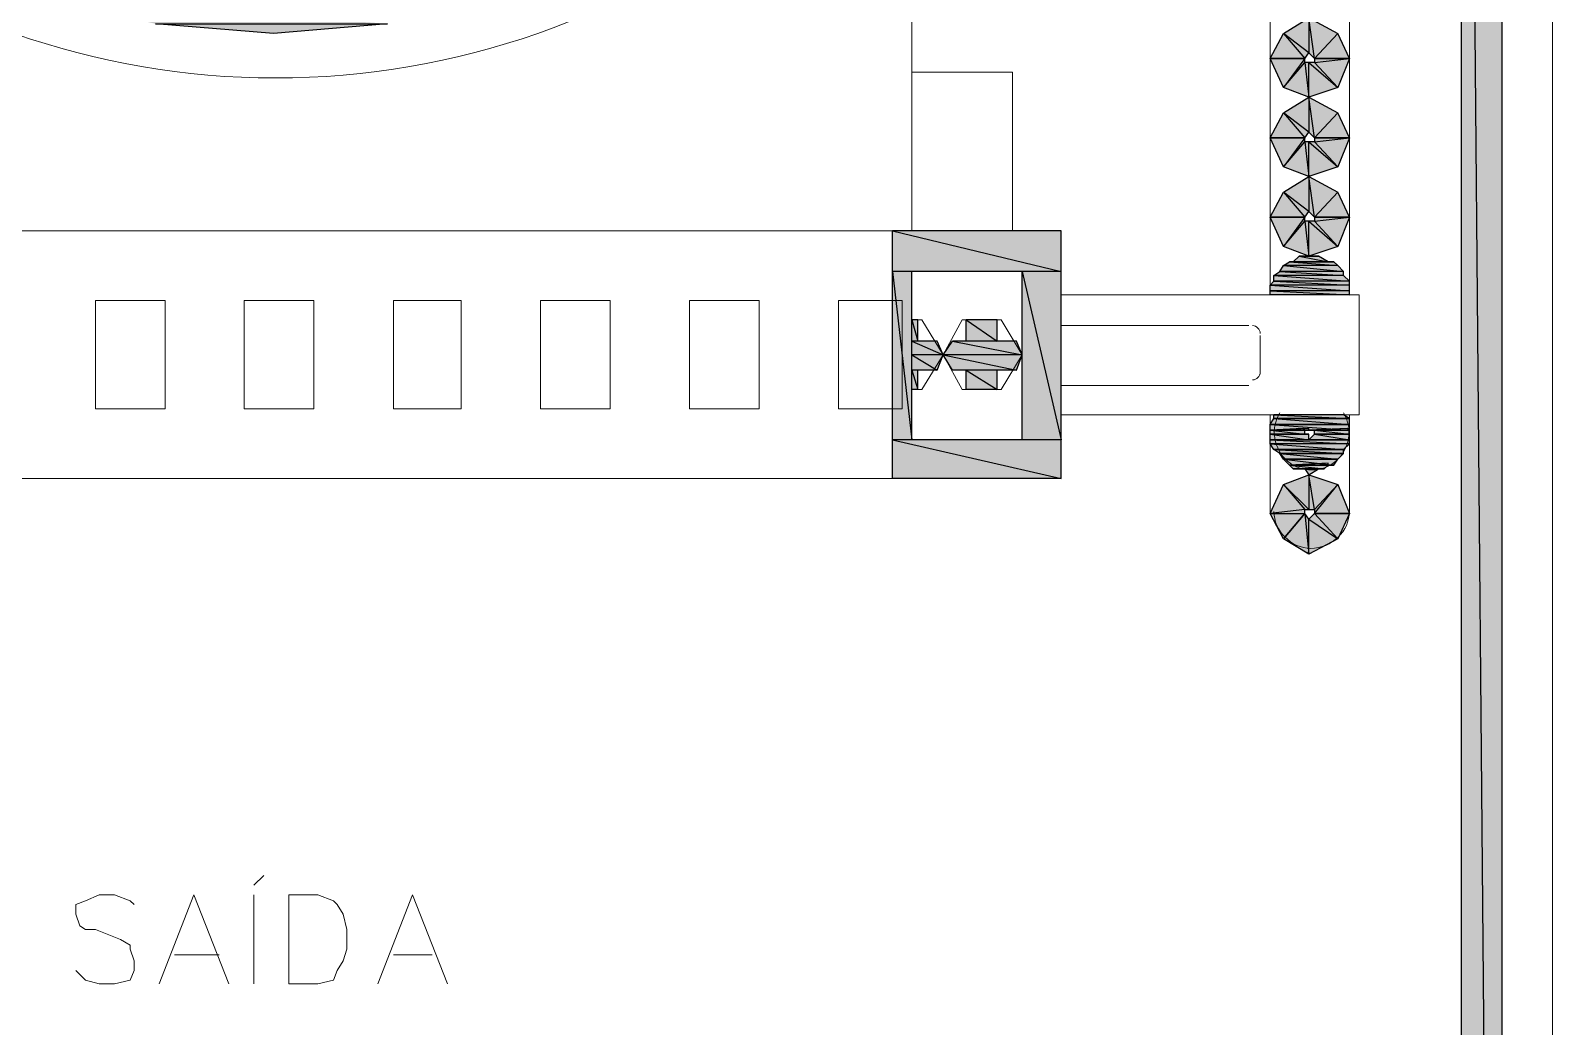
# Model space of a CAD drawing. Header units: millimetres. Extents: x 40 to 176, y -32 to 59.
# Drawn here: x 108.963 to 110.063, y -4.498 to -3.779 of the extents above; entities that cross this region are included whole.
import ezdxf

# ---------------------------------------------------------------- set-up
doc = ezdxf.new("R2010")
doc.units = ezdxf.units.MM
doc.layers.add('15 - Quadro de medição', color=6, linetype='Continuous')

msp = doc.modelspace()

# ---------------------------------------------------------------- hatches: boundary and pattern name
at = {"layer": '15 - Quadro de medição', "true_color": 0x000007}
h = msp.add_hatch(color=7, dxfattribs=at)
h.paths.add_polyline_path([(110.0254, -2.6836), (109.9961, -2.6836), (110.0254, -6.026)])
h.paths.add_polyline_path([(109.9961, -2.6836), (110.0254, -6.026), (109.9961, -6.026)])
h = msp.add_hatch(color=7, dxfattribs=at)
h.paths.add_polyline_path([(108.9737, -3.7563), (109.0533, -3.7745), (109.2209, -3.7745)])
h.paths.add_polyline_path([(109.0533, -3.7745), (109.2209, -3.7745), (109.1385, -3.7814)])
h = msp.add_hatch(color=7, dxfattribs=at)
h.paths.add_polyline_path([(109.9151, -3.7996), (109.9067, -3.7814), (109.8899, -3.7996)])
h.paths.add_polyline_path([(109.9067, -3.7814), (109.8899, -3.7996), (109.8857, -3.7703)])
h.paths.add_polyline_path([(109.8899, -3.7996), (109.8857, -3.7703), (109.8857, -3.7954)])
h.paths.add_polyline_path([(109.8857, -3.7703), (109.8857, -3.7954), (109.8676, -3.7814)])
h.paths.add_polyline_path([(109.8857, -3.7954), (109.8676, -3.7814), (109.883, -3.7996)])
h.paths.add_polyline_path([(109.8676, -3.7814), (109.883, -3.7996), (109.8578, -3.7996)])
h = msp.add_hatch(color=7, dxfattribs=at)
h.paths.add_polyline_path([(109.8578, -3.7996), (109.883, -3.7996), (109.8676, -3.8205)])
h.paths.add_polyline_path([(109.883, -3.7996), (109.8676, -3.8205), (109.883, -3.8024)])
h.paths.add_polyline_path([(109.8676, -3.8205), (109.883, -3.8024), (109.8857, -3.8275)])
h.paths.add_polyline_path([(109.883, -3.8024), (109.8857, -3.8275), (109.8857, -3.8024)])
h.paths.add_polyline_path([(109.8857, -3.8275), (109.8857, -3.8024), (109.9067, -3.8205)])
h.paths.add_polyline_path([(109.8857, -3.8024), (109.9067, -3.8205), (109.8899, -3.8024)])
h.paths.add_polyline_path([(109.9067, -3.8205), (109.8899, -3.8024), (109.9151, -3.7996)])
h.paths.add_polyline_path([(109.8899, -3.8024), (109.9151, -3.7996), (109.8899, -3.7996)])
h = msp.add_hatch(color=7, dxfattribs=at)
h.paths.add_polyline_path([(109.9151, -3.8569), (109.9067, -3.8387), (109.8899, -3.8569)])
h.paths.add_polyline_path([(109.9067, -3.8387), (109.8899, -3.8569), (109.8857, -3.8275)])
h.paths.add_polyline_path([(109.8899, -3.8569), (109.8857, -3.8275), (109.8857, -3.8527)])
h.paths.add_polyline_path([(109.8857, -3.8275), (109.8857, -3.8527), (109.8676, -3.8387)])
h.paths.add_polyline_path([(109.8857, -3.8527), (109.8676, -3.8387), (109.883, -3.8569)])
h.paths.add_polyline_path([(109.8676, -3.8387), (109.883, -3.8569), (109.8578, -3.8569)])
h = msp.add_hatch(color=7, dxfattribs=at)
h.paths.add_polyline_path([(109.8578, -3.8569), (109.883, -3.8569), (109.8676, -3.8778)])
h.paths.add_polyline_path([(109.883, -3.8569), (109.8676, -3.8778), (109.883, -3.8597)])
h.paths.add_polyline_path([(109.8676, -3.8778), (109.883, -3.8597), (109.8857, -3.8848)])
h.paths.add_polyline_path([(109.883, -3.8597), (109.8857, -3.8848), (109.8857, -3.8597)])
h.paths.add_polyline_path([(109.8857, -3.8848), (109.8857, -3.8597), (109.9067, -3.8778)])
h.paths.add_polyline_path([(109.8857, -3.8597), (109.9067, -3.8778), (109.8899, -3.8597)])
h.paths.add_polyline_path([(109.9067, -3.8778), (109.8899, -3.8597), (109.9151, -3.8569)])
h.paths.add_polyline_path([(109.8899, -3.8597), (109.9151, -3.8569), (109.8899, -3.8569)])
h = msp.add_hatch(color=7, dxfattribs=at)
h.paths.add_polyline_path([(109.9151, -3.9141), (109.9067, -3.896), (109.8899, -3.9141)])
h.paths.add_polyline_path([(109.9067, -3.896), (109.8899, -3.9141), (109.8857, -3.8848)])
h.paths.add_polyline_path([(109.8899, -3.9141), (109.8857, -3.8848), (109.8857, -3.9099)])
h.paths.add_polyline_path([(109.8857, -3.8848), (109.8857, -3.9099), (109.8676, -3.896)])
h.paths.add_polyline_path([(109.8857, -3.9099), (109.8676, -3.896), (109.883, -3.9141)])
h.paths.add_polyline_path([(109.8676, -3.896), (109.883, -3.9141), (109.8578, -3.9141)])
h = msp.add_hatch(color=7, dxfattribs=at)
h.paths.add_polyline_path([(109.8578, -3.9141), (109.883, -3.9141), (109.8676, -3.9351)])
h.paths.add_polyline_path([(109.883, -3.9141), (109.8676, -3.9351), (109.883, -3.9169)])
h.paths.add_polyline_path([(109.8676, -3.9351), (109.883, -3.9169), (109.8857, -3.9421)])
h.paths.add_polyline_path([(109.883, -3.9169), (109.8857, -3.9421), (109.8857, -3.9169)])
h.paths.add_polyline_path([(109.8857, -3.9421), (109.8857, -3.9169), (109.9067, -3.9351)])
h.paths.add_polyline_path([(109.8857, -3.9169), (109.9067, -3.9351), (109.8899, -3.9169)])
h.paths.add_polyline_path([(109.9067, -3.9351), (109.8899, -3.9169), (109.9151, -3.9141)])
h.paths.add_polyline_path([(109.8899, -3.9169), (109.9151, -3.9141), (109.8899, -3.9141)])
h = msp.add_hatch(color=7, dxfattribs=at)
h.paths.add_polyline_path([(109.707, -3.9239), (109.5854, -3.9239), (109.707, -3.9532)])
h.paths.add_polyline_path([(109.5854, -3.9239), (109.707, -3.9532), (109.5854, -3.9532)])
h = msp.add_hatch(color=7, dxfattribs=at)
h.paths.add_polyline_path([(109.9039, -3.9463), (109.8718, -3.9463), (109.9067, -3.949)])
h.paths.add_polyline_path([(109.8718, -3.9463), (109.9067, -3.949), (109.8676, -3.949)])
h = msp.add_hatch(color=7, dxfattribs=at)
h.paths.add_polyline_path([(109.8927, -3.9421), (109.8788, -3.9421), (109.8997, -3.9463)])
h.paths.add_polyline_path([(109.8788, -3.9421), (109.8997, -3.9463), (109.8746, -3.9463)])
h = msp.add_hatch(color=7, dxfattribs=at)
h.paths.add_polyline_path([(109.5994, -3.9532), (109.5854, -3.9532), (109.5994, -4.0748)])
h.paths.add_polyline_path([(109.5854, -3.9532), (109.5994, -4.0748), (109.5854, -4.0748)])
h = msp.add_hatch(color=7, dxfattribs=at)
h.paths.add_polyline_path([(109.707, -3.9532), (109.679, -3.9532), (109.707, -4.0748)])
h.paths.add_polyline_path([(109.679, -3.9532), (109.707, -4.0748), (109.679, -4.0748)])
h = msp.add_hatch(color=7, dxfattribs=at)
h.paths.add_polyline_path([(109.9109, -3.9532), (109.8648, -3.9532), (109.9109, -3.956)])
h.paths.add_polyline_path([(109.8648, -3.9532), (109.9109, -3.956), (109.8606, -3.956)])
h = msp.add_hatch(color=7, dxfattribs=at)
h.paths.add_polyline_path([(109.9109, -3.956), (109.8606, -3.956), (109.9151, -3.9602)])
h.paths.add_polyline_path([(109.8606, -3.956), (109.9151, -3.9602), (109.8606, -3.9602)])
h = msp.add_hatch(color=7, dxfattribs=at)
h.paths.add_polyline_path([(109.9067, -3.949), (109.8676, -3.949), (109.9109, -3.9532)])
h.paths.add_polyline_path([(109.8676, -3.949), (109.9109, -3.9532), (109.8648, -3.9532)])
h = msp.add_hatch(color=7, dxfattribs=at)
h.paths.add_polyline_path([(109.9151, -3.9602), (109.8606, -3.9602), (109.9151, -3.963)])
h.paths.add_polyline_path([(109.8606, -3.9602), (109.9151, -3.963), (109.8578, -3.963)])
h = msp.add_hatch(color=7, dxfattribs=at)
h.paths.add_polyline_path([(109.9151, -3.963), (109.8578, -3.963), (109.9151, -3.9672)])
h.paths.add_polyline_path([(109.8578, -3.963), (109.9151, -3.9672), (109.8578, -3.9672)])
h = msp.add_hatch(color=7, dxfattribs=at)
h.paths.add_polyline_path([(109.9151, -3.9672), (109.8578, -3.9672), (109.9151, -3.97)])
h.paths.add_polyline_path([(109.8578, -3.9672), (109.9151, -3.97), (109.8578, -3.97)])
h = msp.add_hatch(color=7, dxfattribs=at)
h.paths.add_polyline_path([(109.6036, -3.9882), (109.5994, -3.9882), (109.6036, -4.0035)])
h.paths.add_polyline_path([(109.5994, -3.9882), (109.6036, -4.0035), (109.5994, -4.0035)])
h = msp.add_hatch(color=7, dxfattribs=at)
h.paths.add_polyline_path([(109.6609, -3.9882), (109.6385, -3.9882), (109.6609, -4.0035)])
h.paths.add_polyline_path([(109.6385, -3.9882), (109.6609, -4.0035), (109.6385, -4.0035)])
h = msp.add_hatch(color=7, dxfattribs=at)
h.paths.add_polyline_path([(109.6176, -4.0035), (109.5994, -4.0035), (109.6218, -4.0133)])
h.paths.add_polyline_path([(109.5994, -4.0035), (109.6218, -4.0133), (109.5994, -4.0133)])
h = msp.add_hatch(color=7, dxfattribs=at)
h.paths.add_polyline_path([(109.6748, -4.0035), (109.6287, -4.0035), (109.679, -4.0133)])
h.paths.add_polyline_path([(109.6287, -4.0035), (109.679, -4.0133), (109.6218, -4.0133)])
h = msp.add_hatch(color=7, dxfattribs=at)
h.paths.add_polyline_path([(109.6218, -4.0133), (109.5994, -4.0133), (109.6176, -4.0245)])
h.paths.add_polyline_path([(109.5994, -4.0133), (109.6176, -4.0245), (109.5994, -4.0245)])
h = msp.add_hatch(color=7, dxfattribs=at)
h.paths.add_polyline_path([(109.679, -4.0133), (109.6218, -4.0133), (109.6748, -4.0245)])
h.paths.add_polyline_path([(109.6218, -4.0133), (109.6748, -4.0245), (109.6287, -4.0245)])
h = msp.add_hatch(color=7, dxfattribs=at)
h.paths.add_polyline_path([(109.6036, -4.0245), (109.5994, -4.0245), (109.6036, -4.0384)])
h.paths.add_polyline_path([(109.5994, -4.0245), (109.6036, -4.0384), (109.5994, -4.0384)])
h = msp.add_hatch(color=7, dxfattribs=at)
h.paths.add_polyline_path([(109.6609, -4.0245), (109.6385, -4.0245), (109.6609, -4.0384)])
h.paths.add_polyline_path([(109.6385, -4.0245), (109.6609, -4.0384), (109.6385, -4.0384)])
h = msp.add_hatch(color=7, dxfattribs=at)
h.paths.add_polyline_path([(109.9109, -4.0566), (109.8606, -4.0566), (109.9151, -4.0594)])
h.paths.add_polyline_path([(109.8606, -4.0566), (109.9151, -4.0594), (109.8606, -4.0594)])
h.paths.add_polyline_path([(109.9151, -4.0594), (109.8606, -4.0594)])
h.paths.add_polyline_path([(109.8606, -4.0594), (109.9151, -4.0594), (109.9137, -4.0594)])
h = msp.add_hatch(color=7, dxfattribs=at)
h.paths.add_polyline_path([(109.9151, -4.0594), (109.8606, -4.0594), (109.9151, -4.0636)])
h.paths.add_polyline_path([(109.8606, -4.0594), (109.9151, -4.0636), (109.8578, -4.0636)])
h.paths.add_polyline_path([(109.9151, -4.0636), (109.8578, -4.0636)])
h.paths.add_polyline_path([(109.8578, -4.0636), (109.9151, -4.0636), (109.9137, -4.0636)])
h = msp.add_hatch(color=7, dxfattribs=at)
h.paths.add_polyline_path([(109.9151, -4.0636), (109.8578, -4.0636), (109.9151, -4.0678)])
h.paths.add_polyline_path([(109.8578, -4.0636), (109.9151, -4.0678), (109.8578, -4.0678)])
h = msp.add_hatch(color=7, dxfattribs=at)
h.paths.add_polyline_path([(109.8578, -4.0678), (109.8857, -4.0678), (109.8857, -4.0664)])
h.paths.add_polyline_path([(109.8857, -4.0678), (109.8857, -4.0664), (109.8578, -4.0678)])
h = msp.add_hatch(color=7, dxfattribs=at)
h.paths.add_polyline_path([(109.8578, -4.0678), (109.8857, -4.0678), (109.8857, -4.0664)])
h.paths.add_polyline_path([(109.8857, -4.0678), (109.8857, -4.0664), (109.8578, -4.0678)])
h = msp.add_hatch(color=7, dxfattribs=at)
h.paths.add_polyline_path([(109.8578, -4.0678), (109.8857, -4.0678), (109.8857, -4.0664)])
h.paths.add_polyline_path([(109.8857, -4.0678), (109.8857, -4.0664), (109.8578, -4.0678)])
h = msp.add_hatch(color=7, dxfattribs=at)
h.paths.add_polyline_path([(109.883, -4.0678), (109.8816, -4.0664), (109.8578, -4.0678)])
h.paths.add_polyline_path([(109.883, -4.0678), (109.8578, -4.0678), (109.8857, -4.0678)])
h = msp.add_hatch(color=7, dxfattribs=at)
h.paths.add_polyline_path([(109.8578, -4.0678), (109.883, -4.0678), (109.8816, -4.0664)])
h.paths.add_polyline_path([(109.883, -4.0678), (109.8816, -4.0664), (109.8578, -4.0678)])
h = msp.add_hatch(color=7, dxfattribs=at)
h.paths.add_polyline_path([(109.8578, -4.0678), (109.883, -4.0678), (109.8816, -4.0664)])
h.paths.add_polyline_path([(109.883, -4.0678), (109.8816, -4.0664), (109.8578, -4.0678)])
h = msp.add_hatch(color=7, dxfattribs=at)
h.paths.add_polyline_path([(109.8578, -4.0678), (109.883, -4.0678), (109.8816, -4.0664)])
h.paths.add_polyline_path([(109.883, -4.0678), (109.8816, -4.0664), (109.8578, -4.0678)])
h = msp.add_hatch(color=7, dxfattribs=at)
h.paths.add_polyline_path([(109.883, -4.0678), (109.8578, -4.0678), (109.883, -4.0706)])
h.paths.add_polyline_path([(109.8578, -4.0678), (109.883, -4.0706), (109.8578, -4.0706)])
h = msp.add_hatch(color=7, dxfattribs=at)
h.paths.add_polyline_path([(109.8857, -4.0678), (109.9151, -4.0678), (109.9137, -4.0664)])
h.paths.add_polyline_path([(109.9151, -4.0678), (109.9137, -4.0664), (109.8857, -4.0678)])
h = msp.add_hatch(color=7, dxfattribs=at)
h.paths.add_polyline_path([(109.8899, -4.0678), (109.9151, -4.0678), (109.9137, -4.0664)])
h.paths.add_polyline_path([(109.9151, -4.0678), (109.9137, -4.0664), (109.8899, -4.0678)])
h = msp.add_hatch(color=7, dxfattribs=at)
h.paths.add_polyline_path([(109.8899, -4.0678), (109.9151, -4.0678), (109.9137, -4.0664)])
h.paths.add_polyline_path([(109.9151, -4.0678), (109.9137, -4.0664), (109.8899, -4.0678)])
h = msp.add_hatch(color=7, dxfattribs=at)
h.paths.add_polyline_path([(109.8899, -4.0678), (109.9151, -4.0678), (109.9137, -4.0664)])
h.paths.add_polyline_path([(109.9151, -4.0678), (109.9137, -4.0664), (109.8899, -4.0678)])
h = msp.add_hatch(color=7, dxfattribs=at)
h.paths.add_polyline_path([(109.8899, -4.0678), (109.9151, -4.0678), (109.9137, -4.0664)])
h.paths.add_polyline_path([(109.9151, -4.0678), (109.9137, -4.0664), (109.8899, -4.0678)])
h = msp.add_hatch(color=7, dxfattribs=at)
h.paths.add_polyline_path([(109.8899, -4.0678), (109.9151, -4.0678), (109.9137, -4.0664)])
h.paths.add_polyline_path([(109.9151, -4.0678), (109.9137, -4.0664), (109.8899, -4.0678)])
h.paths.add_polyline_path([(109.9151, -4.0678), (109.8899, -4.0678)])
h.paths.add_polyline_path([(109.8899, -4.0678), (109.9151, -4.0678), (109.9137, -4.0664)])
h = msp.add_hatch(color=7, dxfattribs=at)
h.paths.add_polyline_path([(109.9151, -4.0678), (109.8899, -4.0678), (109.9151, -4.0706)])
h.paths.add_polyline_path([(109.8899, -4.0678), (109.9151, -4.0706), (109.8899, -4.0706)])
h = msp.add_hatch(color=7, dxfattribs=at)
h.paths.add_polyline_path([(109.707, -4.0748), (109.5854, -4.0748), (109.707, -4.1027)])
h.paths.add_polyline_path([(109.5854, -4.0748), (109.707, -4.1027), (109.5854, -4.1027)])
h = msp.add_hatch(color=7, dxfattribs=at)
h.paths.add_polyline_path([(109.8578, -4.0706), (109.883, -4.0706), (109.8816, -4.0706)])
h.paths.add_polyline_path([(109.883, -4.0706), (109.8816, -4.0706), (109.8578, -4.0706)])
h = msp.add_hatch(color=7, dxfattribs=at)
h.paths.add_polyline_path([(109.8578, -4.0706), (109.883, -4.0706), (109.8816, -4.0706)])
h.paths.add_polyline_path([(109.883, -4.0706), (109.8816, -4.0706), (109.8578, -4.0706)])
h.paths.add_polyline_path([(109.883, -4.0706), (109.8578, -4.0706)])
h.paths.add_polyline_path([(109.8578, -4.0706), (109.883, -4.0706), (109.8816, -4.0706)])
h = msp.add_hatch(color=7, dxfattribs=at)
h.paths.add_polyline_path([(109.8578, -4.0706), (109.883, -4.0706), (109.8816, -4.0706)])
h.paths.add_polyline_path([(109.883, -4.0706), (109.8816, -4.0706), (109.8578, -4.0706)])
h = msp.add_hatch(color=7, dxfattribs=at)
h.paths.add_polyline_path([(109.8578, -4.0706), (109.883, -4.0706), (109.8816, -4.0706)])
h.paths.add_polyline_path([(109.883, -4.0706), (109.8816, -4.0706), (109.8578, -4.0706)])
h = msp.add_hatch(color=7, dxfattribs=at)
h.paths.add_polyline_path([(109.8857, -4.0706), (109.8578, -4.0706)])
h.paths.add_polyline_path([(109.8857, -4.0706), (109.8578, -4.0706), (109.883, -4.0706)])
h = msp.add_hatch(color=7, dxfattribs=at)
h.paths.add_polyline_path([(109.8857, -4.0706), (109.8578, -4.0706), (109.8857, -4.0748)])
h.paths.add_polyline_path([(109.8578, -4.0706), (109.8857, -4.0748), (109.8578, -4.0748)])
h = msp.add_hatch(color=7, dxfattribs=at)
h.paths.add_polyline_path([(109.8578, -4.0748), (109.9151, -4.0748), (109.9137, -4.0748)])
h.paths.add_polyline_path([(109.9151, -4.0748), (109.9137, -4.0748), (109.8578, -4.0748)])
h = msp.add_hatch(color=7, dxfattribs=at)
h.paths.add_polyline_path([(109.9151, -4.0748), (109.8578, -4.0748), (109.9151, -4.0776)])
h.paths.add_polyline_path([(109.8578, -4.0748), (109.9151, -4.0776), (109.8578, -4.0776)])
h = msp.add_hatch(color=7, dxfattribs=at)
h.paths.add_polyline_path([(109.9151, -4.0776), (109.8578, -4.0776), (109.9109, -4.0817)])
h.paths.add_polyline_path([(109.8578, -4.0776), (109.9109, -4.0817), (109.8606, -4.0817)])
h.paths.add_polyline_path([(109.9109, -4.0817), (109.8606, -4.0817)])
h.paths.add_polyline_path([(109.8606, -4.0817), (109.9109, -4.0817)])
h = msp.add_hatch(color=7, dxfattribs=at)
h.paths.add_polyline_path([(109.9151, -4.0706), (109.8899, -4.0706), (109.9151, -4.0748)])
h.paths.add_polyline_path([(109.8899, -4.0706), (109.9151, -4.0748), (109.8857, -4.0748)])
h = msp.add_hatch(color=7, dxfattribs=at)
h.paths.add_polyline_path([(109.8857, -4.0748), (109.9151, -4.0748), (109.9137, -4.0748)])
h.paths.add_polyline_path([(109.9151, -4.0748), (109.9137, -4.0748), (109.8857, -4.0748)])
h = msp.add_hatch(color=7, dxfattribs=at)
h.paths.add_polyline_path([(109.8899, -4.0706), (109.9151, -4.0706), (109.9137, -4.0706)])
h.paths.add_polyline_path([(109.9151, -4.0706), (109.9137, -4.0706), (109.8899, -4.0706)])
h = msp.add_hatch(color=7, dxfattribs=at)
h.paths.add_polyline_path([(109.8899, -4.0706), (109.9151, -4.0706), (109.9137, -4.0706)])
h.paths.add_polyline_path([(109.9151, -4.0706), (109.9137, -4.0706), (109.8899, -4.0706)])
h.paths.add_polyline_path([(109.9151, -4.0706), (109.8899, -4.0706)])
h.paths.add_polyline_path([(109.8899, -4.0706), (109.9151, -4.0706), (109.9137, -4.0706)])
h = msp.add_hatch(color=7, dxfattribs=at)
h.paths.add_polyline_path([(109.8899, -4.0706), (109.9151, -4.0706), (109.9137, -4.0706)])
h.paths.add_polyline_path([(109.9151, -4.0706), (109.9137, -4.0706), (109.8899, -4.0706)])
h = msp.add_hatch(color=7, dxfattribs=at)
h.paths.add_polyline_path([(109.8899, -4.0706), (109.9151, -4.0706), (109.9137, -4.0706)])
h.paths.add_polyline_path([(109.9151, -4.0706), (109.9137, -4.0706), (109.8899, -4.0706)])
h = msp.add_hatch(color=7, dxfattribs=at)
h.paths.add_polyline_path([(109.8899, -4.0706), (109.9151, -4.0706), (109.9137, -4.0706)])
h.paths.add_polyline_path([(109.9151, -4.0706), (109.9137, -4.0706), (109.8899, -4.0706)])
h = msp.add_hatch(color=7, dxfattribs=at)
h.paths.add_polyline_path([(109.8899, -4.0706), (109.9151, -4.0706), (109.9137, -4.0706)])
h.paths.add_polyline_path([(109.9151, -4.0706), (109.9137, -4.0706), (109.8899, -4.0706)])
h = msp.add_hatch(color=7, dxfattribs=at)
h.paths.add_polyline_path([(109.9109, -4.0817), (109.8606, -4.0817), (109.9109, -4.0845)])
h.paths.add_polyline_path([(109.8606, -4.0817), (109.9109, -4.0845), (109.8648, -4.0845)])
h.paths.add_polyline_path([(109.9109, -4.0845), (109.8648, -4.0845)])
h.paths.add_polyline_path([(109.8648, -4.0845), (109.9109, -4.0845)])
h = msp.add_hatch(color=7, dxfattribs=at)
h.paths.add_polyline_path([(109.9109, -4.0845), (109.8648, -4.0845), (109.9067, -4.0887)])
h.paths.add_polyline_path([(109.8648, -4.0845), (109.9067, -4.0887), (109.8676, -4.0887)])
h.paths.add_polyline_path([(109.9067, -4.0887), (109.8676, -4.0887)])
h.paths.add_polyline_path([(109.8676, -4.0887), (109.9067, -4.0887)])
h = msp.add_hatch(color=7, dxfattribs=at)
h.paths.add_polyline_path([(109.9067, -4.0887), (109.8676, -4.0887), (109.9039, -4.0929)])
h.paths.add_polyline_path([(109.8676, -4.0887), (109.9039, -4.0929), (109.8718, -4.0929)])
h = msp.add_hatch(color=7, dxfattribs=at)
h.paths.add_polyline_path([(109.8997, -4.0929), (109.8997, -4.0915), (109.8718, -4.0929)])
h.paths.add_polyline_path([(109.8997, -4.0929), (109.8718, -4.0929), (109.9039, -4.0929)])
h = msp.add_hatch(color=7, dxfattribs=at)
h.paths.add_polyline_path([(109.9151, -4.1278), (109.8899, -4.1278), (109.9067, -4.1069)])
h.paths.add_polyline_path([(109.8899, -4.1278), (109.9067, -4.1069), (109.8899, -4.125)])
h.paths.add_polyline_path([(109.9067, -4.1069), (109.8899, -4.125), (109.8857, -4.0999)])
h.paths.add_polyline_path([(109.8899, -4.125), (109.8857, -4.0999), (109.8857, -4.125)])
h.paths.add_polyline_path([(109.8857, -4.0999), (109.8857, -4.125), (109.8676, -4.1069)])
h.paths.add_polyline_path([(109.8857, -4.125), (109.8676, -4.1069), (109.883, -4.125)])
h.paths.add_polyline_path([(109.8676, -4.1069), (109.883, -4.125), (109.8578, -4.1278)])
h.paths.add_polyline_path([(109.883, -4.125), (109.8578, -4.1278), (109.883, -4.1278)])
h.paths.add_polyline_path([(109.8578, -4.1278), (109.883, -4.1278), (109.8676, -4.146)])
h = msp.add_hatch(color=7, dxfattribs=at)
h.paths.add_polyline_path([(109.8997, -4.0929), (109.8718, -4.0929), (109.8969, -4.0957)])
h.paths.add_polyline_path([(109.8718, -4.0929), (109.8969, -4.0957), (109.8746, -4.0957)])
h.paths.add_polyline_path([(109.8969, -4.0957), (109.8746, -4.0957)])
h.paths.add_polyline_path([(109.8746, -4.0957), (109.8969, -4.0957)])
h = msp.add_hatch(color=7, dxfattribs=at)
h.paths.add_polyline_path([(109.8969, -4.0957), (109.8746, -4.0957), (109.8927, -4.0957)])
h.paths.add_polyline_path([(109.8746, -4.0957), (109.8927, -4.0957), (109.883, -4.0957)])
h.paths.add_polyline_path([(109.8927, -4.0957), (109.883, -4.0957), (109.8857, -4.0999)])
h = msp.add_hatch(color=7, dxfattribs=at)
h.paths.add_polyline_path([(109.8676, -4.146), (109.883, -4.1278), (109.8857, -4.1572)])
h.paths.add_polyline_path([(109.883, -4.1278), (109.8857, -4.1572), (109.8857, -4.132)])
h.paths.add_polyline_path([(109.8857, -4.1572), (109.8857, -4.132), (109.9067, -4.146)])
h.paths.add_polyline_path([(109.8857, -4.132), (109.9067, -4.146), (109.8899, -4.1278)])
h.paths.add_polyline_path([(109.9067, -4.146), (109.8899, -4.1278), (109.9151, -4.1278)])

# ---------------------------------------------------------------- linework, layer by layer
at = {"layer": '15 - Quadro de medição', "color": 7, "linetype": 'Continuous', "lineweight": 20, "true_color": 0x000007}
for points in [[(108.2082, -2.319), (110.0617, -2.319), (110.0617, -6.026), (108.2082, -6.026)], [(110.0617, -2.319), (111.9138, -2.319), (111.9138, -6.026), (110.0617, -6.026)], [(109.1357, -3.9239), (109.707, -3.9239), (109.707, -4.1027), (108.5658, -4.1027), (108.5658, -3.9239)], [(109.01, -4.0524), (109.0603, -4.0524), (109.0603, -3.9742), (109.01, -3.9742)], [(109.1175, -4.0524), (109.1678, -4.0524), (109.1678, -3.9742), (109.1175, -3.9742)], [(109.2251, -4.0524), (109.274, -4.0524), (109.274, -3.9742), (109.2251, -3.9742)], [(109.3312, -4.0524), (109.3815, -4.0524), (109.3815, -3.9742), (109.3312, -3.9742)], [(109.4388, -4.0524), (109.4891, -4.0524), (109.4891, -3.9742), (109.4388, -3.9742)], [(109.5463, -4.0524), (109.5924, -4.0524), (109.5924, -3.9742), (109.5463, -3.9742)], [(109.6637, -3.9882), (109.679, -4.0133), (109.6637, -4.0384), (109.6357, -4.0384), (109.6218, -4.0133), (109.6357, -3.9882)], [(109.1497, -4.4672), (109.1497, -4.403), (109.1706, -4.403), (109.1818, -4.4072), (109.1846, -4.41), (109.1888, -4.417), (109.1916, -4.4281), (109.1916, -4.4421), (109.1888, -4.4505), (109.1846, -4.4575), (109.1818, -4.4645), (109.1706, -4.4672)]]:
    msp.add_lwpolyline(points, close=True, dxfattribs=at)
for points in [[(108.2809, -2.4615), (109.9961, -2.4615), (109.9961, -6.026), (108.2739, -6.026), (108.2725, -6.026), (108.2082, -6.026)], [(110.0617, -2.5481), (110.0617, -6.026), (108.2082, -6.026), (108.2082, -2.5481)], [(111.9138, -2.5481), (111.9138, -6.026), (110.0617, -6.026), (110.0617, -2.5481)], [(109.9961, -6.026), (110.0254, -6.026), (110.0254, -2.6836)], [(109.8578, -3.0621), (109.8578, -3.97), (109.8578, -3.97)], [(109.9151, -3.97), (109.9151, -3.0621), (109.9151, -3.0621)], [(109.5994, -3.9239), (109.5994, -3.5775), (109.5994, -3.5775)], [(109.672, -3.9239), (109.672, -3.8094), (109.5994, -3.8094)], [(109.5854, -3.9239), (109.5854, -4.1027), (109.5854, -4.1027)], [(109.5994, -3.9532), (109.679, -3.9532), (109.679, -4.0748), (109.5994, -4.0748)], [(109.5994, -3.9532), (109.5994, -4.0748), (109.5994, -4.0748)], [(109.707, -3.97), (109.9221, -3.97), (109.9221, -4.0566), (109.707, -4.0566)], [(109.5994, -3.9882), (109.6064, -3.9882), (109.6218, -4.0133), (109.6064, -4.0384), (109.5994, -4.0384)], [(109.6064, -3.9882), (109.6036, -3.9882), (109.6036, -4.0035)], [(109.6385, -3.9882), (109.6385, -4.0035), (109.6385, -4.0035)], [(109.6609, -3.9882), (109.6609, -4.0035), (109.6609, -4.0035)], [(109.8424, -3.9923), (109.707, -3.9923), (109.707, -3.9923)], [(109.6176, -4.0035), (109.6036, -4.0035), (109.6036, -4.0035)], [(109.6385, -4.0035), (109.6287, -4.0035), (109.6287, -4.0035)], [(109.6748, -4.0035), (109.6609, -4.0035), (109.6609, -4.0035)], [(109.8508, -4.0273), (109.8508, -3.9993), (109.8508, -3.9993)], [(109.6176, -4.0245), (109.6036, -4.0245), (109.6036, -4.0245)], [(109.6036, -4.0245), (109.6036, -4.0384), (109.6036, -4.0384)], [(109.6385, -4.0245), (109.6287, -4.0245), (109.6287, -4.0245)], [(109.6385, -4.0245), (109.6385, -4.0384), (109.6385, -4.0384)], [(109.6609, -4.0245), (109.6609, -4.0384), (109.6609, -4.0384)], [(109.6748, -4.0245), (109.6609, -4.0245), (109.6609, -4.0245)], [(109.707, -4.0356), (109.8424, -4.0356), (109.8424, -4.0356)], [(109.8578, -4.0566), (109.8578, -4.1278), (109.8578, -4.1278)], [(109.9151, -4.1278), (109.9151, -4.0566), (109.9151, -4.0566)], [(109.8857, -4.1572), (109.8843, -4.1558), (109.8843, -4.1558)], [(109.1245, -4.396), (109.1315, -4.389), (109.1315, -4.389)], [(109.0379, -4.41), (109.0351, -4.4072), (109.0239, -4.403), (109.0128, -4.403), (109.003, -4.4072), (108.996, -4.41), (108.996, -4.417), (108.9988, -4.4253), (109.003, -4.4281), (109.01, -4.4281), (109.0281, -4.4351), (109.0351, -4.4393), (109.0351, -4.4421), (109.0379, -4.4505), (109.0379, -4.4575), (109.0351, -4.4645), (109.0239, -4.4672), (109.0128, -4.4672), (109.003, -4.4645), (108.996, -4.4575)], [(109.0561, -4.4672), (109.0812, -4.403), (109.1064, -4.4672)], [(109.1245, -4.4672), (109.1245, -4.403), (109.1245, -4.403)], [(109.2139, -4.4672), (109.239, -4.403), (109.2642, -4.4672)], [(109.0672, -4.4463), (109.0994, -4.4463), (109.0994, -4.4463)], [(109.2251, -4.4463), (109.253, -4.4463), (109.253, -4.4463)]]:
    msp.add_lwpolyline(points, dxfattribs=at)
at = {"layer": '15 - Quadro de medição', "color": 7, "linetype": 'Continuous', "lineweight": -2, "true_color": 0x000007}
for points in [[(110.0254, -2.6836), (109.9961, -2.6836), (110.0254, -6.026)], [(109.9961, -2.6836), (110.0254, -6.026), (109.9961, -6.026)], [(109.8857, -3.7703), (109.8857, -3.7954), (109.8676, -3.7814)], [(109.9067, -3.7814), (109.8899, -3.7996), (109.8857, -3.7703)], [(109.8899, -3.7996), (109.8857, -3.7703), (109.8857, -3.7954)], [(109.0533, -3.7745), (109.2209, -3.7745), (109.1385, -3.7814)], [(109.8676, -3.7814), (109.883, -3.7996), (109.8578, -3.7996)], [(109.8857, -3.7954), (109.8676, -3.7814), (109.883, -3.7996)], [(109.9151, -3.7996), (109.9067, -3.7814), (109.8899, -3.7996)], [(109.8578, -3.7996), (109.883, -3.7996), (109.8676, -3.8205)], [(109.883, -3.7996), (109.8676, -3.8205), (109.883, -3.8024)], [(109.8676, -3.8205), (109.883, -3.8024), (109.8857, -3.8275)], [(109.883, -3.8024), (109.8857, -3.8275), (109.8857, -3.8024)], [(109.8857, -3.8275), (109.8857, -3.8024), (109.9067, -3.8205)], [(109.8857, -3.8024), (109.9067, -3.8205), (109.8899, -3.8024)], [(109.9067, -3.8205), (109.8899, -3.8024), (109.9151, -3.7996)], [(109.8899, -3.8024), (109.9151, -3.7996), (109.8899, -3.7996)], [(109.8857, -3.8275), (109.8857, -3.8527), (109.8676, -3.8387)], [(109.9067, -3.8387), (109.8899, -3.8569), (109.8857, -3.8275)], [(109.8899, -3.8569), (109.8857, -3.8275), (109.8857, -3.8527)], [(109.8676, -3.8387), (109.883, -3.8569), (109.8578, -3.8569)], [(109.8857, -3.8527), (109.8676, -3.8387), (109.883, -3.8569)], [(109.9151, -3.8569), (109.9067, -3.8387), (109.8899, -3.8569)], [(109.8578, -3.8569), (109.883, -3.8569), (109.8676, -3.8778)], [(109.883, -3.8569), (109.8676, -3.8778), (109.883, -3.8597)], [(109.8676, -3.8778), (109.883, -3.8597), (109.8857, -3.8848)], [(109.883, -3.8597), (109.8857, -3.8848), (109.8857, -3.8597)], [(109.8857, -3.8848), (109.8857, -3.8597), (109.9067, -3.8778)], [(109.8857, -3.8597), (109.9067, -3.8778), (109.8899, -3.8597)], [(109.9067, -3.8778), (109.8899, -3.8597), (109.9151, -3.8569)], [(109.8899, -3.8597), (109.9151, -3.8569), (109.8899, -3.8569)], [(109.8857, -3.8848), (109.8857, -3.9099), (109.8676, -3.896)], [(109.9067, -3.896), (109.8899, -3.9141), (109.8857, -3.8848)], [(109.8899, -3.9141), (109.8857, -3.8848), (109.8857, -3.9099)], [(109.8676, -3.896), (109.883, -3.9141), (109.8578, -3.9141)], [(109.8857, -3.9099), (109.8676, -3.896), (109.883, -3.9141)], [(109.9151, -3.9141), (109.9067, -3.896), (109.8899, -3.9141)], [(109.8578, -3.9141), (109.883, -3.9141), (109.8676, -3.9351)], [(109.883, -3.9141), (109.8676, -3.9351), (109.883, -3.9169)], [(109.9067, -3.9351), (109.8899, -3.9169), (109.9151, -3.9141)], [(109.8899, -3.9169), (109.9151, -3.9141), (109.8899, -3.9141)], [(109.707, -3.9239), (109.5854, -3.9239), (109.707, -3.9532)], [(109.5854, -3.9239), (109.707, -3.9532), (109.5854, -3.9532)], [(109.8676, -3.9351), (109.883, -3.9169), (109.8857, -3.9421)], [(109.883, -3.9169), (109.8857, -3.9421), (109.8857, -3.9169)], [(109.8857, -3.9421), (109.8857, -3.9169), (109.9067, -3.9351)], [(109.8857, -3.9169), (109.9067, -3.9351), (109.8899, -3.9169)], [(109.8718, -3.9463), (109.9067, -3.949), (109.8676, -3.949)], [(109.8746, -3.9463), (109.9039, -3.9463), (109.8718, -3.9463)], [(109.9039, -3.9463), (109.8718, -3.9463), (109.9067, -3.949)], [(109.8788, -3.9421), (109.8997, -3.9463), (109.8746, -3.9463)], [(109.8997, -3.9463), (109.8746, -3.9463), (109.9039, -3.9463)], [(109.883, -3.9421), (109.8927, -3.9421), (109.8788, -3.9421)], [(109.8927, -3.9421), (109.8788, -3.9421), (109.8997, -3.9463)], [(109.8899, -3.9421), (109.883, -3.9421), (109.8927, -3.9421)], [(109.5994, -3.9532), (109.5854, -3.9532), (109.5994, -4.0748)], [(109.5854, -3.9532), (109.5994, -4.0748), (109.5854, -4.0748)], [(109.707, -3.9532), (109.679, -3.9532), (109.707, -4.0748)], [(109.679, -3.9532), (109.707, -4.0748), (109.679, -4.0748)], [(109.8648, -3.9532), (109.9109, -3.956), (109.8606, -3.956)], [(109.9109, -3.956), (109.8606, -3.956), (109.9151, -3.9602)], [(109.8606, -3.956), (109.9151, -3.9602), (109.8606, -3.9602)], [(109.8676, -3.949), (109.9109, -3.9532), (109.8648, -3.9532)], [(109.9109, -3.9532), (109.8648, -3.9532), (109.9109, -3.956)], [(109.9067, -3.949), (109.8676, -3.949), (109.9109, -3.9532)], [(109.8606, -3.9602), (109.9151, -3.963), (109.8578, -3.963)], [(109.9151, -3.963), (109.8578, -3.963), (109.9151, -3.9672)], [(109.8578, -3.963), (109.9151, -3.9672), (109.8578, -3.9672)], [(109.9151, -3.9672), (109.8578, -3.9672), (109.9151, -3.97)], [(109.8578, -3.9672), (109.9151, -3.97), (109.8578, -3.97)], [(109.9151, -3.9602), (109.8606, -3.9602), (109.9151, -3.963)], [(109.6036, -3.9882), (109.5994, -3.9882), (109.6036, -4.0035)], [(109.5994, -3.9882), (109.6036, -4.0035), (109.5994, -4.0035)], [(109.6609, -3.9882), (109.6385, -3.9882), (109.6609, -4.0035)], [(109.6385, -3.9882), (109.6609, -4.0035), (109.6385, -4.0035)], [(109.6176, -4.0035), (109.5994, -4.0035), (109.6218, -4.0133)], [(109.5994, -4.0035), (109.6218, -4.0133), (109.5994, -4.0133)], [(109.6287, -4.0035), (109.679, -4.0133), (109.6218, -4.0133)], [(109.6748, -4.0035), (109.6287, -4.0035), (109.679, -4.0133)], [(109.6218, -4.0133), (109.5994, -4.0133), (109.6176, -4.0245)], [(109.5994, -4.0133), (109.6176, -4.0245), (109.5994, -4.0245)], [(109.679, -4.0133), (109.6218, -4.0133), (109.6748, -4.0245)], [(109.6218, -4.0133), (109.6748, -4.0245), (109.6287, -4.0245)], [(109.6036, -4.0245), (109.5994, -4.0245), (109.6036, -4.0384)], [(109.5994, -4.0245), (109.6036, -4.0384), (109.5994, -4.0384)], [(109.6609, -4.0245), (109.6385, -4.0245), (109.6609, -4.0384)], [(109.6385, -4.0245), (109.6609, -4.0384), (109.6385, -4.0384)], [(109.9109, -4.0566), (109.8606, -4.0566), (109.9151, -4.0594)], [(109.8606, -4.0566), (109.9151, -4.0594), (109.8606, -4.0594)], [(109.8606, -4.0594), (109.9151, -4.0636), (109.8578, -4.0636)], [(109.9151, -4.0636), (109.8578, -4.0636)], [(109.8578, -4.0636), (109.9151, -4.0636), (109.9137, -4.0636)], [(109.9151, -4.0636), (109.8578, -4.0636), (109.9151, -4.0678)], [(109.8578, -4.0636), (109.9151, -4.0678), (109.8578, -4.0678)], [(109.8578, -4.0678), (109.8857, -4.0678), (109.8857, -4.0664)], [(109.8857, -4.0678), (109.8857, -4.0664), (109.8578, -4.0678)], [(109.8578, -4.0678), (109.8857, -4.0678), (109.8857, -4.0664)], [(109.8857, -4.0678), (109.8857, -4.0664), (109.8578, -4.0678)], [(109.8578, -4.0678), (109.8857, -4.0678), (109.8857, -4.0664)], [(109.8857, -4.0678), (109.8857, -4.0664), (109.8578, -4.0678)], [(109.883, -4.0678), (109.8816, -4.0664), (109.8578, -4.0678)], [(109.8578, -4.0678), (109.883, -4.0678), (109.8816, -4.0664)], [(109.883, -4.0678), (109.8816, -4.0664), (109.8578, -4.0678)], [(109.8578, -4.0678), (109.883, -4.0678), (109.8816, -4.0664)], [(109.883, -4.0678), (109.8816, -4.0664), (109.8578, -4.0678)], [(109.8578, -4.0678), (109.883, -4.0678), (109.8816, -4.0664)], [(109.883, -4.0678), (109.8816, -4.0664), (109.8578, -4.0678)], [(109.883, -4.0678), (109.8578, -4.0678), (109.8857, -4.0678)], [(109.883, -4.0678), (109.8578, -4.0678), (109.883, -4.0706)], [(109.8578, -4.0678), (109.883, -4.0706), (109.8578, -4.0706)], [(109.9151, -4.0594), (109.8606, -4.0594)], [(109.8606, -4.0594), (109.9151, -4.0594), (109.9137, -4.0594)], [(109.9151, -4.0594), (109.8606, -4.0594), (109.9151, -4.0636)], [(109.8857, -4.0678), (109.9151, -4.0678), (109.9137, -4.0664)], [(109.9151, -4.0678), (109.9137, -4.0664), (109.8857, -4.0678)], [(109.9151, -4.0678), (109.8857, -4.0678)], [(109.8857, -4.0678), (109.9151, -4.0678), (109.8899, -4.0678)], [(109.8899, -4.0678), (109.9151, -4.0678), (109.9137, -4.0664)], [(109.9151, -4.0678), (109.9137, -4.0664), (109.8899, -4.0678)], [(109.8899, -4.0678), (109.9151, -4.0678), (109.9137, -4.0664)], [(109.9151, -4.0678), (109.9137, -4.0664), (109.8899, -4.0678)], [(109.8899, -4.0678), (109.9151, -4.0678), (109.9137, -4.0664)], [(109.9151, -4.0678), (109.9137, -4.0664), (109.8899, -4.0678)], [(109.8899, -4.0678), (109.9151, -4.0678), (109.9137, -4.0664)], [(109.9151, -4.0678), (109.9137, -4.0664), (109.8899, -4.0678)], [(109.8899, -4.0678), (109.9151, -4.0678), (109.9137, -4.0664)], [(109.9151, -4.0678), (109.9137, -4.0664), (109.8899, -4.0678)], [(109.8899, -4.0678), (109.9151, -4.0678), (109.9137, -4.0664)], [(109.9151, -4.0678), (109.8899, -4.0678)], [(109.9151, -4.0678), (109.8899, -4.0678), (109.9151, -4.0706)], [(109.8899, -4.0678), (109.9151, -4.0706), (109.8899, -4.0706)], [(109.707, -4.0748), (109.5854, -4.0748), (109.707, -4.1027)], [(109.5854, -4.0748), (109.707, -4.1027), (109.5854, -4.1027)], [(109.8578, -4.0706), (109.883, -4.0706), (109.8816, -4.0706)], [(109.883, -4.0706), (109.8816, -4.0706), (109.8578, -4.0706)], [(109.8578, -4.0706), (109.883, -4.0706), (109.8816, -4.0706)], [(109.883, -4.0706), (109.8816, -4.0706), (109.8578, -4.0706)], [(109.883, -4.0706), (109.8578, -4.0706)], [(109.8578, -4.0706), (109.883, -4.0706), (109.8816, -4.0706)], [(109.8578, -4.0706), (109.883, -4.0706), (109.8816, -4.0706)], [(109.883, -4.0706), (109.8816, -4.0706), (109.8578, -4.0706)], [(109.8578, -4.0706), (109.883, -4.0706), (109.8816, -4.0706)], [(109.883, -4.0706), (109.8816, -4.0706), (109.8578, -4.0706)], [(109.8857, -4.0706), (109.8857, -4.0706), (109.8578, -4.0706)], [(109.8857, -4.0706), (109.8578, -4.0706), (109.883, -4.0706)], [(109.8578, -4.0706), (109.8857, -4.0706), (109.8857, -4.0706)], [(109.8857, -4.0706), (109.8857, -4.0706), (109.8578, -4.0706)], [(109.8857, -4.0706), (109.8578, -4.0706), (109.8857, -4.0748)], [(109.8578, -4.0706), (109.8857, -4.0748), (109.8578, -4.0748)], [(109.8578, -4.0748), (109.8857, -4.0748), (109.8857, -4.0748)], [(109.8857, -4.0748), (109.8857, -4.0748), (109.8578, -4.0748)], [(109.8578, -4.0748), (109.9151, -4.0748), (109.9137, -4.0748)], [(109.9151, -4.0748), (109.9137, -4.0748), (109.8578, -4.0748)], [(109.9151, -4.0748), (109.8578, -4.0748), (109.9151, -4.0776)], [(109.8578, -4.0748), (109.9151, -4.0776), (109.8578, -4.0776)], [(109.9151, -4.0776), (109.8578, -4.0776), (109.9109, -4.0817)], [(109.8578, -4.0776), (109.9109, -4.0817), (109.8606, -4.0817)], [(109.8899, -4.0706), (109.9151, -4.0748), (109.8857, -4.0748)], [(109.8857, -4.0748), (109.9151, -4.0748), (109.9137, -4.0748)], [(109.9151, -4.0748), (109.9137, -4.0748), (109.8857, -4.0748)], [(109.8899, -4.0706), (109.9151, -4.0706), (109.9137, -4.0706)], [(109.9151, -4.0706), (109.9137, -4.0706), (109.8899, -4.0706)], [(109.8899, -4.0706), (109.9151, -4.0706), (109.9137, -4.0706)], [(109.9151, -4.0706), (109.9137, -4.0706), (109.8899, -4.0706)], [(109.9151, -4.0706), (109.8899, -4.0706)], [(109.8899, -4.0706), (109.9151, -4.0706), (109.9137, -4.0706)], [(109.8899, -4.0706), (109.9151, -4.0706), (109.9137, -4.0706)], [(109.9151, -4.0706), (109.9137, -4.0706), (109.8899, -4.0706)], [(109.8899, -4.0706), (109.9151, -4.0706), (109.9137, -4.0706)], [(109.9151, -4.0706), (109.9137, -4.0706), (109.8899, -4.0706)], [(109.8899, -4.0706), (109.9151, -4.0706), (109.9137, -4.0706)], [(109.9151, -4.0706), (109.9137, -4.0706), (109.8899, -4.0706)], [(109.8899, -4.0706), (109.9151, -4.0706), (109.9137, -4.0706)], [(109.9151, -4.0706), (109.9137, -4.0706), (109.8899, -4.0706)], [(109.9151, -4.0706), (109.8899, -4.0706), (109.9151, -4.0748)], [(109.9109, -4.0817), (109.8606, -4.0817)], [(109.8606, -4.0817), (109.9109, -4.0817), (109.9109, -4.0817)], [(109.9109, -4.0817), (109.8606, -4.0817), (109.9109, -4.0845)], [(109.8606, -4.0817), (109.9109, -4.0845), (109.8648, -4.0845)], [(109.9109, -4.0845), (109.8648, -4.0845)], [(109.8648, -4.0845), (109.9109, -4.0845), (109.9109, -4.0845)], [(109.9109, -4.0845), (109.8648, -4.0845), (109.9067, -4.0887)], [(109.8648, -4.0845), (109.9067, -4.0887), (109.8676, -4.0887)], [(109.9067, -4.0887), (109.8676, -4.0887)], [(109.8676, -4.0887), (109.9067, -4.0887), (109.9067, -4.0887)], [(109.9067, -4.0887), (109.8676, -4.0887), (109.9039, -4.0929)], [(109.8676, -4.0887), (109.9039, -4.0929), (109.8718, -4.0929)], [(109.8997, -4.0929), (109.8997, -4.0915), (109.8718, -4.0929)], [(109.8857, -4.0999), (109.8857, -4.125), (109.8676, -4.1069)], [(109.8997, -4.0929), (109.8718, -4.0929), (109.9039, -4.0929)], [(109.8997, -4.0929), (109.8718, -4.0929), (109.8969, -4.0957)], [(109.8718, -4.0929), (109.8969, -4.0957), (109.8746, -4.0957)], [(109.8969, -4.0957), (109.8746, -4.0957)], [(109.8746, -4.0957), (109.8969, -4.0957), (109.8969, -4.0957)], [(109.8969, -4.0957), (109.8746, -4.0957), (109.8927, -4.0957)], [(109.8746, -4.0957), (109.8927, -4.0957), (109.883, -4.0957)], [(109.8927, -4.0957), (109.883, -4.0957), (109.8857, -4.0999)], [(109.883, -4.0957), (109.8927, -4.0957), (109.8927, -4.0957)], [(109.8927, -4.0957), (109.8927, -4.0957), (109.883, -4.0957)], [(109.9067, -4.1069), (109.8899, -4.125), (109.8857, -4.0999)], [(109.8899, -4.125), (109.8857, -4.0999), (109.8857, -4.125)], [(109.8676, -4.1069), (109.883, -4.125), (109.8578, -4.1278)], [(109.8857, -4.125), (109.8676, -4.1069), (109.883, -4.125)], [(109.9151, -4.1278), (109.8899, -4.1278), (109.9067, -4.1069)], [(109.8899, -4.1278), (109.9067, -4.1069), (109.8899, -4.125)], [(109.883, -4.125), (109.8578, -4.1278), (109.883, -4.1278)], [(109.8578, -4.1278), (109.883, -4.1278), (109.8676, -4.146)], [(109.8676, -4.146), (109.883, -4.1278), (109.8857, -4.1572)], [(109.883, -4.1278), (109.8857, -4.1572), (109.8857, -4.132)], [(109.8857, -4.132), (109.9067, -4.146), (109.8899, -4.1278)], [(109.8857, -4.1572), (109.8857, -4.132), (109.9067, -4.146)], [(109.9067, -4.146), (109.8899, -4.1278), (109.9151, -4.1278)]]:
    msp.add_lwpolyline(points, close=True, dxfattribs=at)
at = {"layer": '15 - Quadro de medição', "color": 7, "linetype": 'Continuous', "lineweight": 20, "true_color": 0x000007}
for points, knots in [([(108.8787, -2.7367), (108.6454, -2.8568), (108.5239, -3.1222), (108.5868, -3.3778), (108.5868, -3.3778), (108.6482, -3.6334), (108.8773, -3.8136), (109.1399, -3.8136), (109.1399, -3.8136), (109.4039, -3.8136), (109.6329, -3.6334), (109.6944, -3.3778), (109.6944, -3.3778), (109.7572, -3.1222), (109.6357, -2.8568), (109.4011, -2.7367)], [0, 0, 0, 0, 0.0625, 0.0625, 0.0625, 0.062501, 0.125, 0.125, 0.125, 0.125001, 0.1875, 0.1875, 0.1875, 0.187501, 1, 1, 1, 1]), ([(109.8648, -4.0552), (109.8578, -4.0664), (109.8606, -4.0817), (109.8704, -4.0901), (109.8704, -4.0901), (109.8802, -4.0985), (109.8955, -4.0985), (109.9053, -4.0901), (109.9053, -4.0901), (109.9151, -4.0817), (109.9179, -4.0664), (109.9109, -4.0552)], [0, 0, 0, 0, 0.083333, 0.083333, 0.083333, 0.083334, 0.166667, 0.166667, 0.166667, 0.166668, 1, 1, 1, 1])]:
    msp.add_open_spline(points, degree=3, knots=knots, dxfattribs=at)
for points in [[(109.8508, -3.9979), (109.8508, -3.9951), (109.848, -3.9923), (109.8452, -3.9923)], [(109.8452, -4.0315), (109.848, -4.0315), (109.8508, -4.0287), (109.8508, -4.0259)], [(109.8606, -4.1264), (109.8606, -4.1404), (109.8732, -4.153), (109.8871, -4.153)], [(109.8871, -4.153), (109.9025, -4.153), (109.9151, -4.1404), (109.9151, -4.1264)]]:
    msp.add_open_spline(points, degree=3, dxfattribs=at)

doc.saveas('drawing.dxf')
